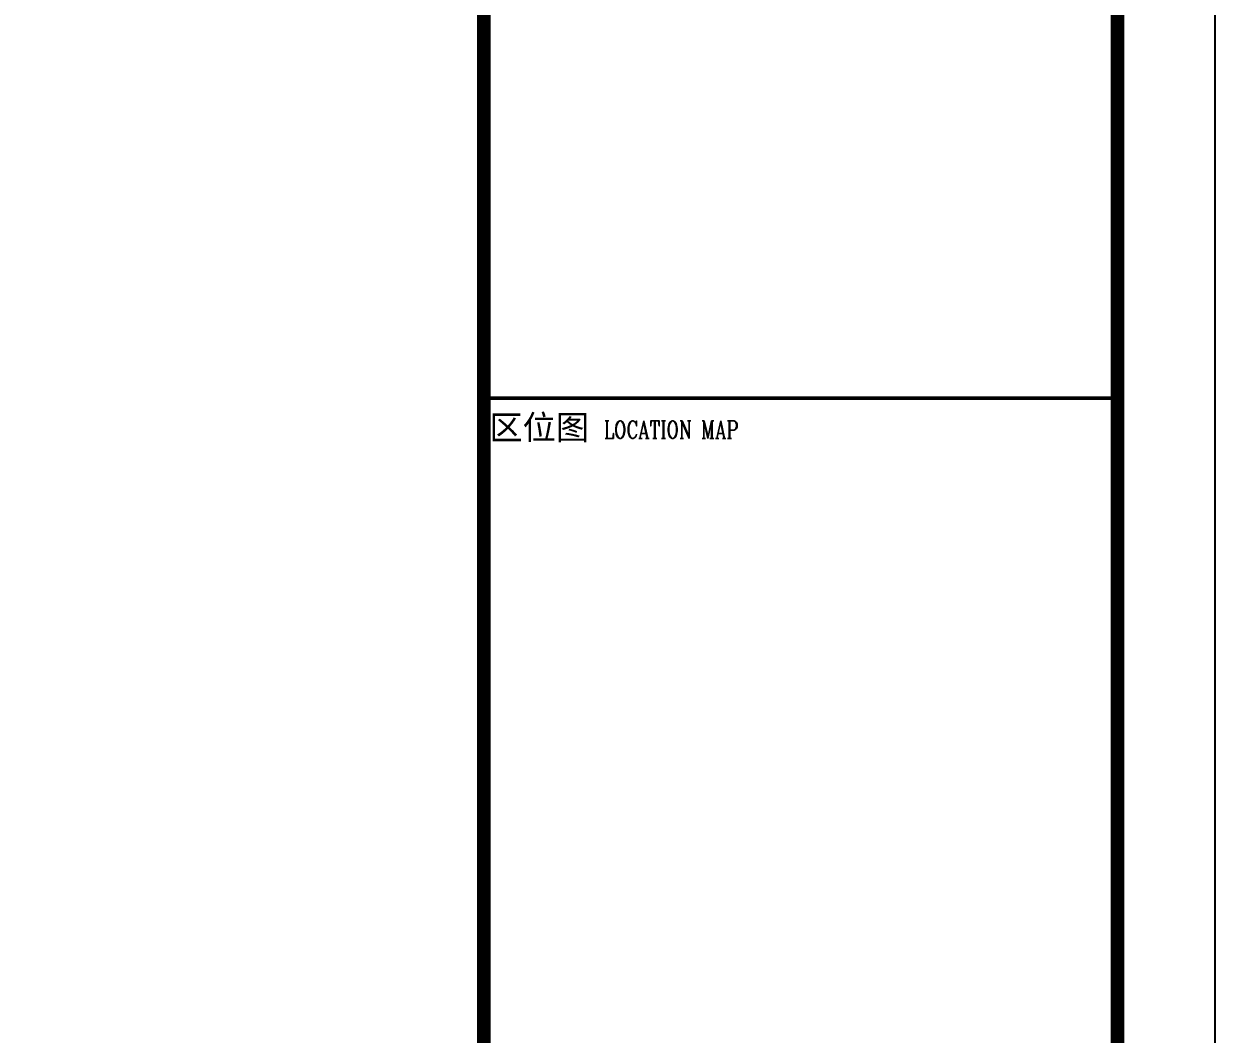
# Model space of a CAD drawing. Extents: x -138012 to 2129925, y -311560 to 0.
# Drawn here: x 1065966 to 1078182, y -155685 to -145326 of the extents above; entities that cross this region are included whole.
import ezdxf

# ---------------------------------------------------------------- set-up
doc = ezdxf.new("R2010")
doc.units = 0
doc.header["$LTSCALE"] = 1000
doc.header["$MEASUREMENT"] = 0
for name, color, linetype in [('PUB_TITLE', 4, 'CONTINUOUS'), ('TEXT', 7, 'CONTINUOUS'), ('图框', 4, 'CONTINUOUS')]:
    doc.layers.add(name, color=color, linetype=linetype)
doc.styles.add('iIcon2', font='')
doc.styles.add('MIMI-TKWZ', font='romanc.shx', dxfattribs={"width": 0.75, "oblique": 15, "bigfont": 'bigfont.shx'})
doc.styles.get('iIcon2').set_extended_font_data('SimSun')

# ---------------------------------------------------------------- blocks, each defined once
blk = doc.blocks.new('65464563')
at = {"layer": '图框', "const_width": 140}
blk.add_lwpolyline([(1026037, 37638), (1019537, 37638), (1019537, -44462), (1026037, -44462)], close=True, dxfattribs=at)
at = {"layer": '图框', "const_width": 35}
blk.add_lwpolyline([(1019537, 24238), (1026037, 24238)], dxfattribs=at)
at = {"layer": '图框', "style": 'iIcon2'}
blk.add_text('区位图 ', height=250, dxfattribs=at).set_placement((1019595, 23814))
at = {"layer": '图框', "style": 'MIMI-TKWZ', "width": 0.75}
blk.add_text('LOCATION MAP', height=180, dxfattribs=at).set_placement((1020769, 23825))

msp = doc.modelspace()

# ---------------------------------------------------------------- linework, layer by layer
at = {"layer": 'PUB_TITLE'}
msp.add_lwpolyline([(929482.178, -218864.466), (1078182.178, -218864.466), (1078182.178, -134764.466), (929482.178, -134764.466)], close=True, dxfattribs=at)
at = {"layer": 'PUB_TITLE', "const_width": 100}
msp.add_lwpolyline([(931982.178, -217864.466), (1077182.178, -217864.466), (1077182.178, -135764.466), (931982.178, -135764.466)], close=True, dxfattribs=at)

# ---------------------------------------------------------------- block references
at = {"layer": 'TEXT'}
msp.add_blockref('65464563', (51144.835, -173402.167), dxfattribs=at)

doc.saveas('drawing.dxf')
